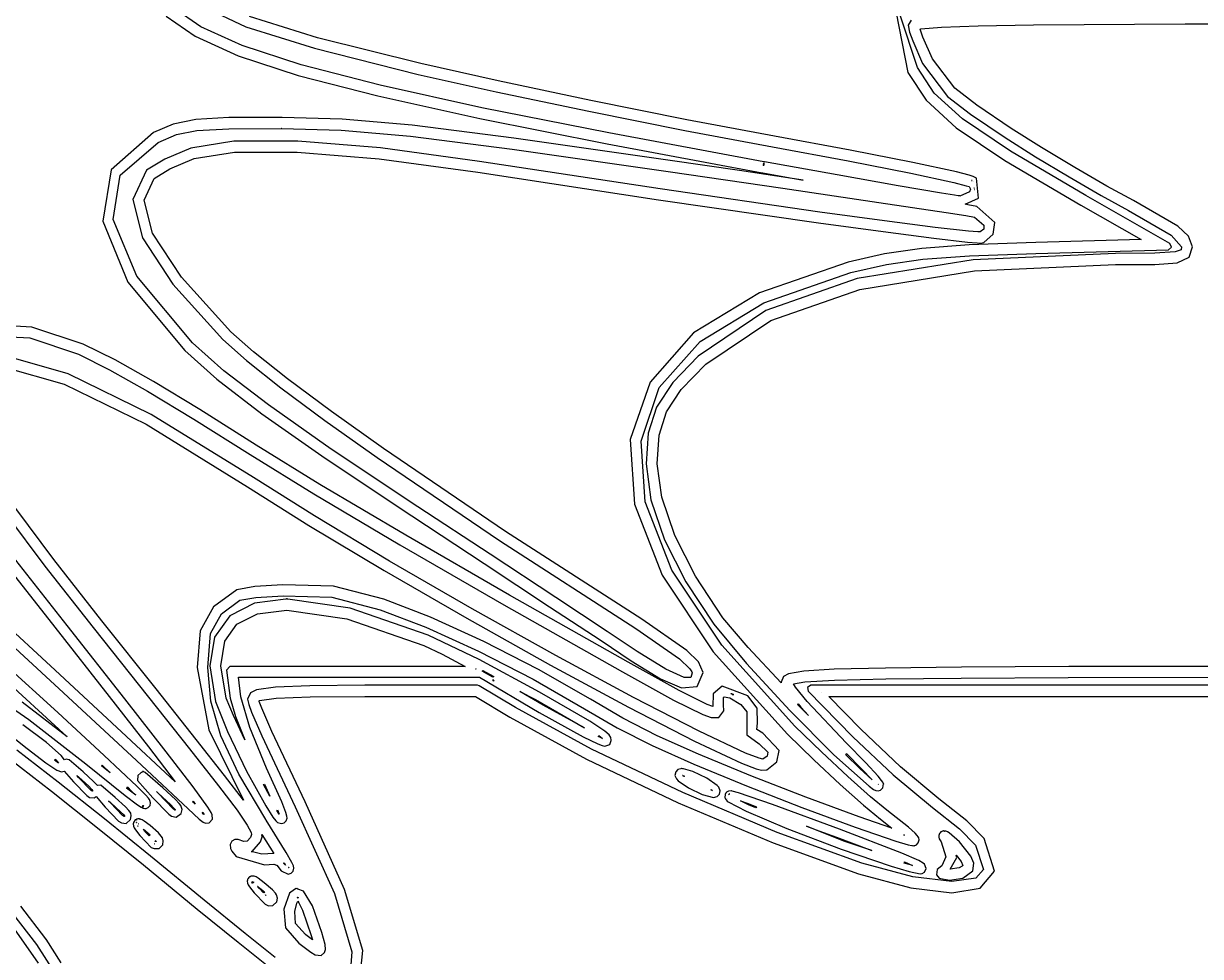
# Model space of a CAD drawing. Extents: x 23 to 528, y 384 to 592.
# Drawn here: x 479.75 to 507.81, y 430.5 to 452.76 of the extents above; entities that cross this region are included whole.
import ezdxf

# ---------------------------------------------------------------- set-up
doc = ezdxf.new("R2010")
doc.units = 0
doc.layers.get('0').update_dxf_attribs({"linetype": 'CONTINUOUS'})

msp = doc.modelspace()

# ---------------------------------------------------------------- linework, layer by layer
at = {"color": 0}
for p, q in [((500.285, 454.399), (500.839, 451.591)), ((483.976, 452.684), (483.337, 453.125)), ((484.039, 453.161), (485.048, 452.681)), ((501.068, 451.711), (500.655, 452.96)), ((483.154, 452.938), (483.842, 452.455)), ((484.964, 452.24), (483.976, 452.684)), ((485.048, 452.681), (486.689, 452.169)), ((486.756, 452.423), (485.136, 452.928)), ((500.916, 452.84), (500.846, 452.72)), ((500.846, 452.72), (500.877, 452.557)), ((501.149, 452.632), (501.636, 452.67)), ((501.636, 452.67), (502.514, 452.702)), ((502.514, 452.702), (503.83, 452.727)), ((503.83, 452.727), (507.446, 452.751)), ((507.446, 452.751), (512.632, 452.759)), ((483.842, 452.455), (484.868, 451.993)), ((489.222, 451.806), (486.756, 452.423)), ((500.877, 452.557), (500.952, 452.346)), ((501.128, 452.628), (501.149, 452.632)), ((501.195, 452.438), (501.128, 452.628)), ((501.424, 451.919), (501.195, 452.438)), ((486.368, 451.778), (484.964, 452.24)), ((486.689, 452.169), (489.162, 451.548)), ((500.952, 452.346), (501.184, 451.806)), ((484.868, 451.993), (486.297, 451.524)), ((501.953, 451.217), (501.424, 451.919)), ((488.252, 451.291), (486.368, 451.778)), ((489.162, 451.548), (491.017, 451.132)), ((491.067, 451.39), (489.222, 451.806)), ((500.839, 451.591), (501.273, 450.931)), ((501.467, 451.1), (501.068, 451.711)), ((501.184, 451.806), (501.781, 451.023)), ((486.297, 451.524), (488.195, 451.033)), ((490.679, 450.751), (488.252, 451.291)), ((493.279, 450.924), (491.067, 451.39)), ((488.195, 451.033), (490.629, 450.494)), ((491.017, 451.132), (493.226, 450.667)), ((502.14, 450.487), (501.467, 451.1)), ((501.781, 451.023), (502.327, 450.596)), ((502.479, 450.811), (501.953, 451.217)), ((493.709, 450.152), (490.679, 450.751)), ((495.565, 450.465), (493.279, 450.924)), ((501.273, 450.931), (501.985, 450.275)), ((503.301, 450.257), (502.479, 450.811)), ((483.856, 450.473), (483.32, 450.36)), ((484.643, 450.515), (483.856, 450.473)), ((485.902, 450.518), (484.643, 450.515)), ((485.909, 450.518), (485.902, 450.518)), ((485.913, 450.518), (485.909, 450.518)), ((485.909, 450.518), (485.909, 450.518)), ((485.92, 450.518), (485.913, 450.518)), ((487.345, 450.48), (485.92, 450.518)), ((489.014, 450.335), (487.345, 450.48)), ((490.629, 450.494), (493.663, 449.89)), ((493.226, 450.667), (495.515, 450.211)), ((497.657, 450.074), (495.565, 450.465)), ((503.28, 449.718), (502.14, 450.487)), ((502.327, 450.596), (503.156, 450.039)), ((482.85, 450.159), (481.838, 449.266)), ((483.32, 450.36), (482.85, 450.159)), ((483.401, 450.109), (483.884, 450.208)), ((483.884, 450.208), (484.646, 450.25)), ((484.646, 450.25), (485.895, 450.254)), ((485.895, 450.254), (485.902, 450.254)), ((485.902, 450.254), (485.906, 450.254)), ((485.906, 450.254), (485.902, 450.254)), ((485.902, 450.254), (487.32, 450.215)), ((487.32, 450.215), (488.978, 450.07)), ((491.444, 450.025), (489.014, 450.335)), ((497.406, 449.46), (493.709, 450.152)), ((495.515, 450.211), (497.611, 449.816)), ((501.985, 450.275), (503.149, 449.495)), ((504.021, 449.802), (503.301, 450.257)), ((482.057, 449.143), (482.963, 449.919)), ((482.963, 449.919), (483.401, 450.109)), ((484.763, 449.954), (483.736, 449.785)), ((486.287, 449.95), (484.763, 449.954)), ((488.259, 449.792), (486.287, 449.95)), ((488.978, 450.07), (491.402, 449.763)), ((495.166, 449.495), (491.444, 450.025)), ((493.663, 449.89), (497.364, 449.199)), ((499.459, 449.742), (497.657, 450.074)), ((503.156, 450.039), (503.883, 449.58)), ((483.736, 449.785), (483.122, 449.527)), ((483.821, 449.538), (484.777, 449.689)), ((484.777, 449.689), (486.276, 449.689)), ((486.276, 449.689), (488.23, 449.531)), ((490.619, 449.471), (488.259, 449.792)), ((491.402, 449.763), (495.124, 449.231)), ((497.611, 449.816), (499.413, 449.481)), ((500.959, 449.446), (499.459, 449.742)), ((505.083, 448.656), (503.28, 449.718)), ((503.883, 449.58), (504.68, 449.1)), ((504.814, 449.322), (504.021, 449.802)), ((483.122, 449.527), (482.681, 449.259)), ((483.242, 449.294), (483.821, 449.538)), ((488.23, 449.531), (490.58, 449.213)), ((494.93, 448.814), (490.619, 449.471)), ((496.82, 449.252), (495.166, 449.495)), ((497.395, 449.397), (497.399, 449.439)), ((497.403, 449.407), (497.395, 449.368)), ((497.395, 449.368), (497.399, 449.397)), ((497.399, 449.397), (497.395, 449.397)), ((497.399, 449.439), (497.403, 449.407)), ((497.41, 449.46), (497.406, 449.46)), ((497.413, 449.46), (497.41, 449.46)), ((497.41, 449.46), (497.41, 449.46)), ((497.417, 449.46), (497.413, 449.46)), ((499.152, 449.15), (497.417, 449.46)), ((499.413, 449.481), (500.906, 449.188)), ((501.996, 449.224), (500.959, 449.446)), ((503.149, 449.495), (504.959, 448.426)), ((505.58, 448.882), (504.814, 449.322)), ((481.838, 449.266), (481.637, 448.045)), ((481.891, 448.084), (482.057, 449.143)), ((482.681, 449.259), (482.36, 448.56)), ((482.625, 448.55), (482.861, 449.065)), ((482.861, 449.065), (483.242, 449.294)), ((490.58, 449.213), (494.891, 448.557)), ((495.124, 449.231), (497.854, 448.832)), ((498.337, 449.026), (496.82, 449.252)), ((497.364, 449.199), (497.367, 449.199)), ((497.367, 449.199), (497.378, 449.199)), ((497.378, 449.199), (497.381, 449.199)), ((497.381, 449.199), (497.378, 449.199)), ((497.378, 449.199), (498.337, 449.026)), ((500.609, 448.889), (499.152, 449.15)), ((500.906, 449.188), (501.936, 448.966)), ((502.299, 449.143), (501.996, 449.224)), ((502.391, 449.114), (502.299, 449.143)), ((502.356, 449.019), (502.356, 449.016)), ((502.356, 449.016), (502.356, 449.019)), ((502.356, 449.016), (502.366, 449.016)), ((502.366, 449.016), (502.356, 449.016)), ((502.475, 449.068), (502.391, 449.114)), ((502.521, 448.592), (502.475, 449.068)), ((504.68, 449.1), (505.449, 448.656)), ((498.74, 448.261), (494.93, 448.814)), ((497.854, 448.832), (500.144, 448.493)), ((501.639, 448.712), (500.609, 448.889)), ((501.936, 448.966), (502.229, 448.892)), ((502.31, 448.744), (502.073, 448.645)), ((502.229, 448.892), (502.299, 448.871)), ((502.299, 448.871), (502.331, 448.811)), ((502.331, 448.811), (502.31, 448.744)), ((502.401, 448.994), (502.401, 448.994)), ((502.401, 448.994), (502.401, 448.994)), ((502.419, 448.832), (502.416, 448.839)), ((502.416, 448.839), (502.419, 448.839)), ((502.419, 448.839), (502.419, 448.832)), ((502.419, 448.797), (502.423, 448.8)), ((502.423, 448.797), (502.419, 448.797)), ((502.423, 448.8), (502.423, 448.797)), ((506.218, 448.536), (505.58, 448.882)), ((482.36, 448.56), (482.586, 447.65)), ((482.826, 447.76), (482.625, 448.55)), ((494.891, 448.557), (498.704, 448.003)), ((500.144, 448.493), (501.749, 448.254)), ((501.946, 448.663), (501.639, 448.712)), ((502.035, 448.652), (501.946, 448.663)), ((502.063, 448.649), (502.035, 448.652)), ((502.073, 448.649), (502.063, 448.649)), ((502.073, 448.645), (502.073, 448.649)), ((502.204, 448.448), (502.521, 448.592)), ((507.086, 447.509), (505.083, 448.656)), ((505.449, 448.656), (506.099, 448.303)), ((507.273, 447.922), (506.218, 448.536)), ((500.278, 448.052), (498.74, 448.261)), ((501.749, 448.254), (502.218, 448.179)), ((502.264, 448.437), (502.204, 448.448)), ((502.218, 448.179), (502.423, 448.141)), ((502.483, 448.398), (502.264, 448.437)), ((502.909, 448.01), (502.483, 448.398)), ((504.959, 448.426), (506.398, 447.604)), ((506.099, 448.303), (507.118, 447.714)), ((481.637, 448.045), (482.233, 446.592)), ((482.455, 446.733), (481.891, 448.084)), ((498.704, 448.003), (500.246, 447.795)), ((501.484, 447.897), (500.278, 448.052)), ((502.285, 447.806), (501.484, 447.897)), ((502.423, 448.141), (502.652, 447.95)), ((502.652, 447.95), (502.645, 447.855)), ((502.874, 447.735), (502.909, 448.01)), ((507.527, 447.686), (507.273, 447.922)), ((482.586, 447.65), (483.306, 446.539)), ((483.514, 446.705), (482.826, 447.76)), ((500.246, 447.795), (501.456, 447.636)), ((501.456, 447.636), (502.26, 447.544)), ((502.504, 447.788), (502.285, 447.806)), ((502.56, 447.788), (502.504, 447.788)), ((502.645, 447.855), (502.56, 447.788)), ((502.648, 447.537), (502.874, 447.735)), ((507.118, 447.714), (507.361, 447.435)), ((507.623, 447.435), (507.527, 447.686)), ((501.167, 447.396), (500.281, 447.269)), ((502.296, 447.481), (501.167, 447.396)), ((502.26, 447.544), (502.493, 447.527)), ((503.887, 447.534), (502.296, 447.481)), ((502.493, 447.527), (502.571, 447.523)), ((502.571, 447.523), (502.648, 447.537)), ((502.571, 447.523), (502.571, 447.523)), ((506.398, 447.604), (503.887, 447.534)), ((503.887, 447.273), (507.048, 447.361)), ((507.048, 447.361), (507.125, 447.421)), ((507.125, 447.421), (507.086, 447.509)), ((507.351, 447.361), (507.213, 447.315)), ((507.361, 447.435), (507.351, 447.361)), ((507.545, 447.185), (507.623, 447.435)), ((499.417, 447.068), (497.3, 446.334)), ((500.281, 447.269), (499.417, 447.068)), ((502.394, 447.125), (499.629, 446.677)), ((500.327, 447.012), (501.195, 447.139)), ((501.195, 447.139), (502.306, 447.216)), ((502.306, 447.216), (503.887, 447.273)), ((505.788, 447.273), (502.394, 447.125)), ((506.723, 447.28), (505.788, 447.273)), ((507.213, 447.315), (506.723, 447.28)), ((506.726, 447.015), (507.256, 447.054)), ((507.256, 447.054), (507.545, 447.185)), ((497.403, 446.098), (499.477, 446.818)), ((499.477, 446.818), (500.327, 447.012)), ((499.692, 446.416), (502.423, 446.86)), ((502.423, 446.86), (505.788, 447.008)), ((505.788, 447.008), (506.726, 447.015)), ((482.233, 446.592), (483.595, 444.959)), ((483.778, 445.142), (482.455, 446.733)), ((483.306, 446.539), (484.501, 445.22)), ((484.692, 445.407), (483.514, 446.705)), ((499.629, 446.677), (497.452, 445.915)), ((497.3, 446.334), (495.723, 445.378)), ((497.568, 445.675), (499.692, 446.416)), ((495.882, 445.174), (497.403, 446.098)), ((497.452, 445.915), (495.84, 444.828)), ((496.02, 444.634), (497.568, 445.675)), ((479.951, 445.516), (478.878, 445.576)), ((481.175, 445.11), (479.951, 445.516)), ((485.232, 444.927), (484.692, 445.407)), ((495.723, 445.378), (494.69, 444.207)), ((478.889, 445.311), (479.898, 445.262)), ((479.898, 445.262), (481.058, 444.87)), ((481.933, 444.733), (481.175, 445.11)), ((484.526, 444.475), (483.778, 445.142)), ((484.501, 445.22), (485.066, 444.719)), ((494.908, 444.077), (495.882, 445.174)), ((480.811, 444.401), (479.287, 444.839)), ((481.058, 444.87), (481.803, 444.5)), ((483.595, 444.959), (484.36, 444.274)), ((486.047, 444.285), (485.232, 444.927)), ((495.84, 444.828), (495.229, 444.197)), ((479.266, 444.571), (480.72, 444.158)), ((482.847, 444.218), (481.933, 444.733)), ((485.066, 444.719), (485.888, 444.07)), ((495.434, 444.027), (496.02, 444.634)), ((482.794, 443.431), (480.811, 444.401)), ((481.803, 444.5), (482.706, 443.992)), ((484.36, 444.274), (485.433, 443.449)), ((485.588, 443.66), (484.526, 444.475)), ((487.091, 443.505), (486.047, 444.285)), ((480.72, 444.158), (482.671, 443.202)), ((482.706, 443.992), (483.81, 443.322)), ((483.955, 443.548), (482.847, 444.218)), ((485.888, 444.07), (486.936, 443.29)), ((494.69, 444.207), (494.217, 442.835)), ((494.475, 442.8), (494.908, 444.077)), ((495.229, 444.197), (494.845, 443.611)), ((495.081, 443.495), (495.434, 444.027)), ((485.232, 441.932), (482.794, 443.431)), ((485.295, 442.701), (483.955, 443.548)), ((485.433, 443.449), (486.939, 442.394)), ((487.084, 442.609), (485.588, 443.66)), ((488.333, 442.623), (487.091, 443.505)), ((494.845, 443.611), (494.644, 442.99)), ((494.905, 442.941), (495.081, 443.495)), ((482.671, 443.202), (485.091, 441.71)), ((483.81, 443.322), (485.151, 442.479)), ((486.936, 443.29), (488.181, 442.408)), ((494.644, 442.99), (494.594, 442.256)), ((494.859, 442.256), (494.905, 442.941)), ((486.819, 441.762), (485.295, 442.701)), ((489.151, 441.233), (487.084, 442.609)), ((491.243, 440.644), (488.333, 442.623)), ((494.217, 442.835), (494.316, 441.293)), ((494.57, 441.35), (494.475, 442.8)), ((485.151, 442.479), (486.675, 441.537)), ((486.939, 442.394), (489.006, 441.011)), ((488.181, 442.408), (491.098, 440.425)), ((494.594, 442.256), (494.711, 441.396)), ((494.968, 441.459), (494.859, 442.256)), ((486.685, 441.011), (485.232, 441.932)), ((488.862, 440.552), (486.819, 441.762)), ((485.091, 441.71), (486.555, 440.782)), ((486.675, 441.537), (488.724, 440.323)), ((495.279, 440.545), (494.968, 441.459)), ((480.476, 439.974), (479.566, 441.191)), ((490.876, 440.097), (489.151, 441.233)), ((494.316, 441.293), (494.975, 439.6)), ((495.208, 439.72), (494.57, 441.35)), ((494.711, 441.396), (495.035, 440.44)), ((479.347, 441.036), (480.261, 439.812)), ((488.477, 439.935), (486.685, 441.011)), ((489.006, 441.011), (490.732, 439.875)), ((480.794, 438.4), (478.98, 440.701)), ((486.555, 440.782), (488.35, 439.709)), ((494.492, 438.549), (491.243, 440.644)), ((478.779, 440.538), (480.497, 438.355)), ((488.724, 440.323), (491.204, 438.894)), ((491.338, 439.124), (488.862, 440.552)), ((491.098, 440.425), (494.351, 438.323)), ((495.035, 440.44), (495.54, 439.438)), ((495.769, 439.572), (495.279, 440.545)), ((492.439, 439.064), (490.876, 440.097)), ((480.261, 439.812), (481.408, 438.348)), ((481.619, 438.51), (480.476, 439.974)), ((490.449, 438.799), (488.477, 439.935)), ((490.732, 439.875), (492.294, 438.845)), ((488.35, 439.709), (490.322, 438.57)), ((494.975, 439.6), (496.193, 437.769)), ((496.397, 437.931), (495.208, 439.72)), ((496.422, 438.584), (495.769, 439.572)), ((484.837, 439.251), (484.279, 438.845)), ((485.267, 439.328), (484.837, 439.251)), ((485.93, 439.367), (485.267, 439.328)), ((487.144, 439.335), (485.93, 439.367)), ((488.343, 439.025), (487.144, 439.335)), ((495.54, 439.438), (496.21, 438.429)), ((484.473, 438.676), (484.907, 439)), ((485.256, 438.933), (484.667, 438.63)), ((484.907, 439), (485.288, 439.067)), ((486.008, 439.028), (485.256, 438.933)), ((485.288, 439.067), (485.937, 439.106)), ((485.937, 439.106), (487.101, 439.078)), ((486.015, 439.028), (486.008, 439.028)), ((486.018, 439.032), (486.015, 439.028)), ((486.022, 439.032), (486.018, 439.032)), ((486.025, 439.032), (486.022, 439.032)), ((486.033, 439.032), (486.025, 439.032)), ((486.043, 439.028), (486.033, 439.032)), ((486.054, 439.028), (486.043, 439.028)), ((487.539, 438.813), (486.054, 439.028)), ((486.054, 439.028), (486.054, 439.028)), ((487.101, 439.078), (488.255, 438.774)), ((489.454, 438.598), (488.343, 439.025)), ((494.164, 437.522), (491.338, 439.124)), ((493.663, 438.256), (492.439, 439.064)), ((480.508, 437.332), (478.945, 438.774)), ((484.279, 438.845), (483.958, 438.273)), ((484.205, 438.206), (484.473, 438.676)), ((484.837, 438.432), (485.327, 438.679)), ((485.327, 438.679), (486.029, 438.767)), ((486.029, 438.767), (487.458, 438.559)), ((489.398, 438.168), (487.539, 438.813)), ((488.255, 438.774), (489.345, 438.358)), ((492.439, 437.684), (490.449, 438.799)), ((491.204, 438.894), (494.03, 437.293)), ((492.294, 438.845), (493.522, 438.037)), ((478.921, 438.439), (480.706, 436.792)), ((480.497, 438.355), (481.792, 436.704)), ((482.166, 436.647), (480.794, 438.4)), ((482.91, 436.884), (481.619, 438.51)), ((484.667, 438.63), (484.307, 438.118)), ((484.551, 438.023), (484.837, 438.432)), ((487.458, 438.559), (489.296, 437.924)), ((489.345, 438.358), (490.601, 437.783)), ((490.724, 438.019), (489.454, 438.598)), ((490.322, 438.57), (492.319, 437.455)), ((495.565, 437.804), (494.492, 438.549)), ((496.21, 438.429), (496.99, 437.49)), ((497.029, 437.871), (496.422, 438.584)), ((481.408, 438.348), (482.727, 436.689)), ((483.958, 438.273), (483.888, 437.399)), ((484.145, 437.399), (484.205, 438.206)), ((484.307, 438.118), (484.195, 437.434)), ((490.612, 437.586), (489.398, 438.168)), ((494.383, 437.776), (493.663, 438.256)), ((494.351, 438.323), (495.395, 437.6)), ((484.456, 437.437), (484.551, 438.023)), ((489.296, 437.924), (489.73, 437.713)), ((492.033, 437.346), (490.724, 438.019)), ((493.522, 438.037), (494.238, 437.557)), ((495.843, 437.533), (495.565, 437.804)), ((498.143, 435.995), (496.397, 437.931)), ((497.819, 437.032), (497.029, 437.871)), ((489.73, 437.713), (490.28, 437.423)), ((490.601, 437.783), (491.903, 437.116)), ((492.054, 436.809), (490.612, 437.586)), ((494.295, 436.682), (492.439, 437.684)), ((495.385, 436.848), (494.164, 437.522)), ((494.238, 437.557), (494.937, 437.123)), ((495.067, 437.356), (494.383, 437.776)), ((495.395, 437.6), (495.635, 437.367)), ((495.956, 437.275), (495.843, 437.533)), ((496.193, 437.769), (497.963, 435.808)), ((479.093, 437.3), (480.794, 435.744)), ((480.568, 436.319), (479.273, 437.497)), ((482.088, 435.864), (480.508, 437.332)), ((483.888, 437.399), (484.17, 435.91)), ((484.219, 436.594), (484.145, 437.399)), ((484.195, 437.434), (484.329, 436.587)), ((484.583, 436.661), (484.456, 437.437)), ((484.667, 437.423), (484.586, 437.332)), ((484.586, 437.332), (484.674, 436.661)), ((490.28, 437.423), (484.667, 437.423)), ((490.538, 437.363), (490.545, 437.36)), ((490.538, 437.36), (490.538, 437.363)), ((490.545, 437.36), (490.538, 437.36)), ((490.686, 437.31), (490.7, 437.321)), ((490.94, 437.162), (490.686, 437.31)), ((490.7, 437.321), (490.964, 437.183)), ((493.268, 436.637), (492.033, 437.346)), ((492.319, 437.455), (494.178, 436.45)), ((494.03, 437.293), (495.251, 436.619)), ((495.505, 437.159), (495.067, 437.356)), ((495.635, 437.367), (495.685, 437.296)), ((495.692, 437.272), (495.663, 437.155)), ((495.685, 437.296), (495.692, 437.272)), ((495.815, 436.94), (495.956, 437.275)), ((496.99, 437.49), (498.02, 436.372)), ((497.988, 437.247), (497.875, 437.183)), ((498.355, 437.31), (497.988, 437.247)), ((499.078, 437.356), (498.355, 437.31)), ((500.302, 437.384), (499.078, 437.356)), ((502.112, 437.406), (500.302, 437.384)), ((504.673, 437.416), (502.112, 437.406)), ((508.032, 437.42), (504.673, 437.416)), ((478.557, 437.063), (479.873, 436.153)), ((484.935, 436.697), (484.875, 437.162)), ((484.875, 437.162), (490.619, 437.162)), ((486.579, 436.961), (485.754, 436.929)), ((487.892, 436.972), (486.579, 436.961)), ((490.576, 436.972), (487.892, 436.972)), ((490.615, 436.961), (490.576, 436.972)), ((490.615, 436.958), (490.615, 436.961)), ((491.483, 436.439), (490.615, 436.958)), ((490.619, 437.162), (492.044, 436.326)), ((490.964, 437.183), (490.94, 437.162)), ((490.95, 437.106), (490.968, 437.074)), ((490.95, 437.081), (490.95, 437.106)), ((490.971, 437.07), (490.95, 437.081)), ((490.968, 437.074), (490.971, 437.07)), ((491.903, 437.116), (493.127, 436.411)), ((494.937, 437.123), (495.441, 436.908)), ((495.663, 437.155), (495.505, 437.159)), ((496.408, 436.954), (496.196, 436.767)), ((497.022, 436.721), (496.408, 436.954)), ((497.875, 437.183), (497.815, 437.049)), ((497.815, 437.049), (497.819, 437.032)), ((498.108, 437.007), (498.38, 437.053)), ((498.161, 436.929), (498.108, 437.007)), ((498.38, 437.053), (499.089, 437.095)), ((498.521, 436.972), (498.443, 436.922)), ((512.127, 436.972), (498.521, 436.972)), ((499.089, 437.095), (500.309, 437.123)), ((500.309, 437.123), (502.109, 437.145)), ((502.109, 437.145), (504.659, 437.155)), ((504.659, 437.155), (508.004, 437.162)), ((480.706, 436.792), (482.441, 435.176)), ((481.792, 436.704), (482.731, 435.501)), ((482.727, 436.689), (483.708, 435.455)), ((483.87, 435.681), (482.91, 436.884)), ((485.144, 435.963), (484.935, 436.697)), ((485.165, 436.795), (485.091, 436.637)), ((485.302, 436.862), (485.165, 436.795)), ((485.754, 436.929), (485.302, 436.862)), ((485.771, 436.665), (486.583, 436.697)), ((486.583, 436.697), (487.892, 436.707)), ((487.892, 436.707), (490.523, 436.707)), ((490.523, 436.707), (491.345, 436.21)), ((491.582, 436.827), (491.956, 436.633)), ((492.143, 436.499), (491.582, 436.827)), ((493.25, 436.114), (492.054, 436.809)), ((495.857, 435.878), (494.295, 436.682)), ((496.051, 436.513), (495.385, 436.848)), ((495.441, 436.908), (495.815, 436.94)), ((496.196, 436.767), (496.189, 436.467)), ((496.439, 436.679), (496.447, 436.697)), ((496.439, 436.506), (496.439, 436.679)), ((496.447, 436.697), (496.457, 436.7)), ((496.457, 436.7), (496.591, 436.672)), ((496.591, 436.672), (496.856, 436.513)), ((496.619, 436.764), (496.623, 436.778)), ((496.63, 436.764), (496.619, 436.764)), ((496.623, 436.778), (496.672, 436.757)), ((496.669, 436.739), (496.63, 436.764)), ((496.672, 436.757), (496.669, 436.739)), ((497.247, 436.425), (497.022, 436.721)), ((498.436, 436.584), (498.161, 436.929)), ((498.443, 436.922), (498.461, 436.834)), ((498.461, 436.834), (499.523, 435.744)), ((498.768, 436.799), (498.768, 436.799)), ((499.713, 435.927), (498.951, 436.707)), ((498.951, 436.707), (512.057, 436.707)), ((480.794, 435.744), (479.718, 436.566)), ((483.154, 435.384), (482.166, 436.647)), ((484.456, 435.765), (484.219, 436.594)), ((484.329, 436.587), (484.614, 435.871)), ((484.755, 436.249), (484.583, 436.661)), ((484.674, 436.661), (484.808, 436.224)), ((485.091, 436.637), (485.122, 436.51)), ((485.122, 436.51), (485.189, 436.33)), ((485.366, 436.601), (485.38, 436.608)), ((485.369, 436.587), (485.366, 436.601)), ((485.433, 436.425), (485.369, 436.587)), ((485.38, 436.608), (485.771, 436.665)), ((485.673, 435.868), (485.433, 436.425)), ((493.289, 435.451), (491.483, 436.439)), ((491.956, 436.633), (493.127, 435.956)), ((493.127, 435.956), (492.143, 436.499)), ((493.127, 436.411), (493.907, 435.959)), ((494.041, 436.189), (493.268, 436.637)), ((494.178, 436.45), (495.748, 435.642)), ((495.251, 436.619), (495.946, 436.273)), ((496.189, 436.467), (496.051, 436.513)), ((496.447, 436.361), (496.439, 436.506)), ((496.856, 436.513), (496.997, 436.34)), ((497.251, 436.065), (497.247, 436.425)), ((498.203, 436.513), (498.221, 436.527)), ((498.471, 436.249), (498.203, 436.513)), ((498.221, 436.527), (498.284, 436.45)), ((498.284, 436.45), (498.471, 436.249)), ((499.364, 435.596), (498.436, 436.584)), ((479.873, 436.153), (481.238, 435.095)), ((481.676, 435.296), (480.568, 436.319)), ((485.024, 435.673), (484.755, 436.249)), ((484.808, 436.224), (485.024, 435.673)), ((485.189, 436.33), (485.436, 435.765)), ((491.345, 436.21), (493.173, 435.211)), ((492.044, 436.326), (492.044, 436.323)), ((492.044, 436.323), (493.095, 435.741)), ((493.607, 435.875), (493.25, 436.114)), ((494.859, 435.769), (494.041, 436.189)), ((495.946, 436.273), (496.15, 436.203)), ((496.15, 436.203), (496.327, 436.206)), ((496.327, 436.206), (496.447, 436.361)), ((496.997, 436.34), (496.993, 436.146)), ((496.993, 436.146), (496.997, 435.786)), ((498.02, 436.372), (499.075, 435.314)), ((479.259, 435.927), (479.834, 435.462)), ((480.3, 435.606), (479.735, 436.03)), ((483.369, 434.668), (482.088, 435.864)), ((484.17, 435.91), (484.992, 434.231)), ((484.614, 435.871), (485.069, 434.926)), ((485.542, 434.993), (485.144, 435.963)), ((486.466, 434.188), (485.673, 435.868)), ((493.713, 435.786), (493.607, 435.875)), ((493.907, 435.959), (494.739, 435.536)), ((496.965, 435.352), (495.857, 435.878)), ((497.237, 435.913), (497.251, 436.065)), ((497.378, 435.829), (497.237, 435.913)), ((497.769, 435.412), (497.378, 435.829)), ((498.775, 435.381), (498.143, 435.995)), ((500.662, 435.024), (499.713, 435.927)), ((480.649, 435.296), (480.3, 435.606)), ((484.544, 434.82), (483.87, 435.681)), ((484.882, 434.848), (484.456, 435.765)), ((485.436, 435.765), (486.23, 434.075)), ((493.095, 435.741), (493.441, 435.575)), ((493.441, 435.575), (493.55, 435.532)), ((493.451, 435.751), (493.462, 435.758)), ((493.504, 435.723), (493.451, 435.751)), ((493.462, 435.758), (493.466, 435.772)), ((493.466, 435.772), (493.511, 435.744)), ((493.554, 435.705), (493.504, 435.723)), ((493.511, 435.744), (493.554, 435.705)), ((493.607, 435.522), (493.727, 435.561)), ((493.751, 435.723), (493.713, 435.786)), ((493.727, 435.561), (493.765, 435.656)), ((493.765, 435.659), (493.751, 435.723)), ((493.765, 435.656), (493.765, 435.659)), ((495.843, 435.328), (494.859, 435.769)), ((495.748, 435.642), (496.87, 435.113)), ((496.997, 435.786), (497.293, 435.578)), ((497.293, 435.578), (497.501, 435.377)), ((497.963, 435.808), (498.595, 435.19)), ((499.833, 435.123), (499.364, 435.596)), ((499.523, 435.744), (500.486, 434.834)), ((480.579, 434.657), (479.594, 435.42)), ((479.834, 435.462), (480.279, 435.12)), ((480.727, 435.19), (480.649, 435.296)), ((482.448, 434.566), (481.676, 435.296)), ((482.731, 435.501), (483.369, 434.668)), ((483.796, 434.545), (483.154, 435.384)), ((483.708, 435.455), (484.396, 434.576)), ((495.469, 434.414), (493.289, 435.451)), ((493.55, 435.532), (493.607, 435.522)), ((494.739, 435.536), (495.73, 435.088)), ((497.092, 434.813), (495.843, 435.328)), ((497.293, 435.233), (496.965, 435.352)), ((497.484, 435.282), (497.378, 435.208)), ((497.501, 435.377), (497.484, 435.282)), ((497.709, 435.144), (497.769, 435.412)), ((499.403, 434.799), (498.775, 435.381)), ((499.075, 435.314), (499.911, 434.566)), ((499.689, 434.989), (499.346, 435.324)), ((499.346, 435.324), (499.371, 435.324)), ((499.371, 435.345), (499.734, 434.979)), ((499.371, 435.324), (499.371, 435.345)), ((479.432, 435.208), (480.413, 434.446)), ((480.279, 435.12), (480.54, 434.943)), ((480.49, 435.183), (480.508, 435.187)), ((480.582, 435.116), (480.49, 435.183)), ((480.508, 435.208), (480.522, 435.194)), ((480.508, 435.187), (480.508, 435.208)), ((480.522, 435.194), (480.582, 435.116)), ((480.766, 435.211), (480.727, 435.19)), ((480.833, 435.194), (480.766, 435.211)), ((480.836, 435.19), (480.833, 435.194)), ((481.175, 434.904), (480.836, 435.19)), ((481.238, 435.095), (482.177, 434.34)), ((481.609, 435.049), (481.623, 435.067)), ((481.813, 434.883), (481.609, 435.049)), ((481.623, 435.067), (481.813, 434.883)), ((482.441, 435.176), (483.672, 434.026)), ((485.906, 434.188), (485.542, 434.993)), ((493.173, 435.211), (495.36, 434.167)), ((495.423, 434.986), (495.42, 434.982)), ((495.441, 434.986), (495.423, 434.982)), ((495.423, 434.982), (495.423, 434.986)), ((495.445, 434.986), (495.441, 434.986)), ((495.469, 434.982), (495.445, 434.986)), ((495.73, 435.088), (496.99, 434.569)), ((496.87, 435.113), (497.219, 434.979)), ((497.378, 435.208), (497.293, 435.233)), ((497.473, 434.957), (497.709, 435.144)), ((498.595, 435.19), (499.226, 434.605)), ((499.985, 434.714), (499.689, 434.989)), ((500.13, 434.806), (499.833, 435.123)), ((501.579, 434.262), (500.662, 435.024)), ((480.54, 434.943), (480.653, 434.908)), ((480.653, 434.908), (480.72, 434.926)), ((480.72, 434.926), (480.938, 434.668)), ((481.02, 434.823), (481.069, 434.781)), ((481.058, 434.774), (481.02, 434.823)), ((481.351, 434.471), (481.058, 434.774)), ((481.069, 434.781), (481.309, 434.562)), ((481.422, 434.679), (481.175, 434.904)), ((482.473, 434.816), (482.469, 434.703)), ((482.544, 434.883), (482.473, 434.816)), ((482.561, 434.894), (482.544, 434.883)), ((482.575, 434.904), (482.561, 434.894)), ((482.589, 434.908), (482.575, 434.901)), ((482.575, 434.901), (482.575, 434.904)), ((482.589, 434.911), (482.589, 434.908)), ((482.593, 434.911), (482.589, 434.911)), ((482.6, 434.911), (482.593, 434.911)), ((482.604, 434.911), (482.6, 434.911)), ((482.625, 434.901), (482.604, 434.911)), ((482.653, 434.89), (482.625, 434.901)), ((483.069, 434.523), (482.653, 434.89)), ((484.992, 434.231), (484.544, 434.82)), ((485.528, 433.768), (484.882, 434.848)), ((485.069, 434.926), (485.525, 434.097)), ((495.3, 434.904), (495.282, 434.823)), ((495.282, 434.823), (495.318, 434.739)), ((495.353, 434.964), (495.3, 434.904)), ((495.318, 434.739), (495.356, 434.696)), ((495.42, 434.982), (495.353, 434.964)), ((495.466, 434.816), (495.512, 434.806)), ((495.469, 434.816), (495.466, 434.816)), ((495.487, 434.975), (495.469, 434.982)), ((495.469, 434.982), (495.469, 434.982)), ((495.498, 434.795), (495.469, 434.816)), ((495.713, 434.911), (495.487, 434.975)), ((495.512, 434.806), (495.498, 434.795)), ((496.041, 434.753), (495.713, 434.911)), ((496.288, 434.58), (496.041, 434.753)), ((498.401, 434.301), (497.092, 434.813)), ((497.219, 434.979), (497.346, 434.947)), ((497.346, 434.947), (497.473, 434.957)), ((499.946, 434.312), (499.403, 434.799)), ((499.734, 434.979), (499.985, 434.714)), ((500.211, 434.703), (500.13, 434.806)), ((500.486, 434.834), (501.424, 434.054)), ((480.413, 434.446), (481.513, 433.574)), ((481.679, 433.783), (480.579, 434.657)), ((480.938, 434.668), (481.259, 434.34)), ((481.309, 434.562), (481.379, 434.485)), ((481.39, 434.442), (481.351, 434.471)), ((481.379, 434.485), (481.397, 434.463)), ((481.393, 434.442), (481.39, 434.442)), ((481.397, 434.463), (481.393, 434.453)), ((481.393, 434.453), (481.393, 434.442)), ((481.397, 434.463), (481.397, 434.463)), ((481.503, 434.59), (481.422, 434.679)), ((481.51, 434.583), (481.503, 434.59)), ((481.591, 434.59), (481.51, 434.583)), ((481.933, 434.298), (481.591, 434.59)), ((482.205, 434.52), (482.219, 434.527)), ((482.272, 434.467), (482.205, 434.52)), ((482.219, 434.527), (482.226, 434.545)), ((482.226, 434.545), (482.328, 434.446)), ((482.424, 434.351), (482.272, 434.467)), ((482.328, 434.446), (482.424, 434.351)), ((482.667, 434.347), (482.448, 434.566)), ((482.469, 434.703), (482.836, 434.287)), ((482.921, 434.435), (482.963, 434.4)), ((482.96, 434.396), (482.921, 434.435)), ((483.373, 434.245), (483.069, 434.523)), ((484.145, 434.061), (483.796, 434.545)), ((484.396, 434.576), (484.84, 433.991)), ((485.472, 434.605), (485.493, 434.612)), ((485.623, 434.326), (485.472, 434.605)), ((485.493, 434.612), (485.623, 434.326)), ((495.356, 434.696), (495.607, 434.527)), ((495.607, 434.527), (495.931, 434.365)), ((496.14, 434.471), (496.143, 434.474)), ((496.175, 434.46), (496.14, 434.471)), ((496.143, 434.485), (496.175, 434.463)), ((496.143, 434.474), (496.143, 434.485)), ((496.175, 434.463), (496.175, 434.46)), ((496.327, 434.541), (496.288, 434.58)), ((496.362, 434.453), (496.327, 434.541)), ((496.344, 434.375), (496.362, 434.453)), ((496.528, 434.432), (496.514, 434.421)), ((496.563, 434.446), (496.528, 434.432)), ((496.626, 434.453), (496.563, 434.446)), ((496.63, 434.453), (496.626, 434.453)), ((496.648, 434.446), (496.63, 434.453)), ((496.63, 434.453), (496.634, 434.449)), ((496.634, 434.449), (496.63, 434.453)), ((496.799, 434.407), (496.648, 434.446)), ((496.99, 434.569), (498.306, 434.058)), ((499.226, 434.605), (499.777, 434.114)), ((499.911, 434.566), (500.02, 434.488)), ((500.02, 434.488), (500.07, 434.463)), ((500.07, 434.463), (500.126, 434.453)), ((500.126, 434.453), (500.186, 434.471)), ((500.13, 434.612), (500.133, 434.608)), ((500.133, 434.608), (500.13, 434.612)), ((500.186, 434.471), (500.239, 434.527)), ((500.239, 434.661), (500.211, 434.703)), ((500.253, 434.622), (500.239, 434.661)), ((500.239, 434.527), (500.253, 434.619)), ((500.253, 434.615), (500.253, 434.622)), ((500.253, 434.619), (500.253, 434.615)), ((481.259, 434.34), (481.326, 434.294)), ((481.326, 434.294), (481.436, 434.287)), ((481.436, 434.287), (481.478, 434.319)), ((481.478, 434.319), (481.693, 434.061)), ((481.778, 434.217), (481.827, 434.174)), ((481.82, 434.167), (481.778, 434.217)), ((482.113, 433.864), (481.82, 434.167)), ((481.827, 434.174), (482.064, 433.955)), ((482.18, 434.075), (481.933, 434.298)), ((482.177, 434.34), (482.466, 434.121)), ((482.727, 434.277), (482.667, 434.347)), ((482.745, 434.252), (482.727, 434.277)), ((482.748, 434.252), (482.745, 434.252)), ((482.752, 434.248), (482.748, 434.252)), ((482.752, 434.245), (482.752, 434.248)), ((482.762, 434.224), (482.752, 434.245)), ((482.752, 434.245), (482.752, 434.245)), ((482.776, 434.164), (482.762, 434.224)), ((482.766, 434.107), (482.776, 434.164)), ((482.836, 434.287), (483.214, 433.899)), ((483.32, 434.026), (482.96, 434.396)), ((482.963, 434.4), (483.256, 434.128)), ((483.461, 434.15), (483.373, 434.245)), ((483.464, 434.146), (483.461, 434.15)), ((483.468, 434.142), (483.464, 434.146)), ((483.778, 434.192), (483.792, 434.206)), ((483.807, 434.167), (483.778, 434.192)), ((483.792, 434.206), (483.845, 434.132)), ((483.845, 434.132), (483.807, 434.167)), ((486.004, 433.938), (485.906, 434.188)), ((487.405, 432.096), (486.466, 434.188)), ((495.36, 434.167), (497.621, 433.211)), ((497.72, 433.462), (495.469, 434.414)), ((495.931, 434.365), (496.2, 434.291)), ((496.2, 434.291), (496.291, 434.315)), ((496.291, 434.315), (496.344, 434.375)), ((496.478, 434.336), (496.475, 434.322)), ((496.475, 434.322), (496.475, 434.319)), ((496.475, 434.319), (496.475, 434.312)), ((496.475, 434.312), (496.475, 434.312)), ((496.475, 434.312), (496.475, 434.308)), ((496.475, 434.308), (496.475, 434.305)), ((496.475, 434.305), (496.475, 434.294)), ((496.475, 434.294), (496.475, 434.294)), ((496.475, 434.294), (496.478, 434.28)), ((496.482, 434.368), (496.478, 434.358)), ((496.478, 434.358), (496.478, 434.351)), ((496.478, 434.351), (496.478, 434.34)), ((496.478, 434.34), (496.478, 434.34)), ((496.478, 434.34), (496.478, 434.336)), ((496.478, 434.336), (496.478, 434.336)), ((496.478, 434.28), (496.478, 434.277)), ((496.478, 434.277), (496.478, 434.273)), ((496.478, 434.273), (496.524, 434.206)), ((496.485, 434.382), (496.482, 434.379)), ((496.482, 434.379), (496.482, 434.368)), ((496.489, 434.386), (496.485, 434.382)), ((496.485, 434.382), (496.485, 434.382)), ((496.492, 434.389), (496.489, 434.386)), ((496.496, 434.396), (496.492, 434.389)), ((496.499, 434.404), (496.496, 434.404)), ((496.496, 434.404), (496.496, 434.4)), ((496.496, 434.4), (496.496, 434.396)), ((496.496, 434.396), (496.496, 434.396)), ((496.503, 434.407), (496.499, 434.404)), ((496.507, 434.414), (496.503, 434.411)), ((496.503, 434.411), (496.503, 434.407)), ((496.514, 434.421), (496.507, 434.414)), ((496.524, 434.206), (496.552, 434.188)), ((496.542, 434.269), (496.545, 434.269)), ((496.545, 434.269), (496.542, 434.269)), ((496.545, 434.269), (496.545, 434.269)), ((496.552, 434.188), (496.983, 433.966)), ((496.559, 434.368), (496.581, 434.379)), ((496.574, 434.365), (496.559, 434.368)), ((496.581, 434.375), (496.574, 434.365)), ((496.577, 434.379), (496.581, 434.375)), ((496.581, 434.379), (496.577, 434.379)), ((497.611, 434.125), (496.799, 434.407)), ((496.845, 434.217), (497.029, 434.15)), ((496.849, 434.217), (496.845, 434.217)), ((497.05, 434.114), (496.849, 434.217)), ((497.029, 434.15), (497.23, 434.075)), ((499.678, 433.832), (498.401, 434.301)), ((500.334, 433.991), (499.946, 434.312)), ((502.239, 433.74), (501.579, 434.262)), ((481.693, 434.061), (482.014, 433.733)), ((482.064, 433.955), (482.138, 433.881)), ((482.148, 433.839), (482.113, 433.864)), ((482.138, 433.881), (482.155, 433.857)), ((482.261, 433.987), (482.18, 434.075)), ((482.293, 433.941), (482.261, 433.987)), ((482.307, 433.92), (482.293, 433.941)), ((482.318, 433.857), (482.307, 433.92)), ((482.466, 434.121), (482.551, 434.061)), ((482.551, 434.061), (482.586, 434.044)), ((482.586, 434.061), (482.593, 434.104)), ((482.6, 434.086), (482.586, 434.061)), ((482.586, 434.044), (482.586, 434.044)), ((482.586, 434.044), (482.589, 434.044)), ((482.589, 434.044), (482.593, 434.044)), ((482.593, 434.104), (482.596, 434.104)), ((482.593, 434.044), (482.593, 434.044)), ((482.593, 434.044), (482.596, 434.04)), ((482.596, 434.104), (482.6, 434.104)), ((482.596, 434.04), (482.6, 434.037)), ((482.6, 434.104), (482.607, 434.1)), ((482.607, 434.1), (482.6, 434.086)), ((482.6, 434.037), (482.639, 434.03)), ((482.607, 434.1), (482.604, 434.086)), ((482.604, 434.086), (482.607, 434.1)), ((482.607, 434.1), (482.607, 434.1)), ((482.639, 434.03), (482.664, 434.03)), ((482.664, 434.03), (482.667, 434.03)), ((482.667, 434.03), (482.674, 434.033)), ((482.674, 434.033), (482.72, 434.054)), ((482.72, 434.054), (482.723, 434.054)), ((482.723, 434.054), (482.766, 434.104)), ((482.766, 434.104), (482.766, 434.107)), ((483.214, 433.899), (483.281, 433.85)), ((483.256, 434.128), (483.344, 434.033)), ((483.358, 433.994), (483.32, 434.026)), ((483.344, 434.033), (483.362, 434.012)), ((483.369, 433.991), (483.358, 433.994)), ((483.362, 434.012), (483.366, 434.005)), ((483.366, 434.005), (483.369, 434.001)), ((483.369, 434.001), (483.369, 433.991)), ((483.387, 433.828), (483.51, 433.913)), ((483.5, 434.1), (483.468, 434.142)), ((483.531, 434.008), (483.5, 434.1)), ((483.51, 433.913), (483.531, 434.008)), ((483.672, 434.026), (483.941, 433.779)), ((484.043, 433.899), (484.011, 433.934)), ((484.011, 433.934), (484.018, 433.934)), ((484.018, 433.934), (484.025, 433.941)), ((484.025, 433.941), (484.057, 433.892)), ((484.057, 433.892), (484.043, 433.899)), ((484.226, 433.934), (484.145, 434.061)), ((484.251, 433.881), (484.226, 433.934)), ((484.251, 433.85), (484.251, 433.881)), ((484.251, 433.881), (484.251, 433.881)), ((484.84, 433.991), (485.084, 433.638)), ((485.525, 434.097), (485.697, 433.825)), ((485.828, 433.92), (485.786, 433.987)), ((485.786, 433.987), (485.8, 433.984)), ((485.8, 433.984), (485.807, 433.998)), ((485.807, 433.998), (485.846, 433.899)), ((485.846, 433.899), (485.828, 433.92)), ((486.025, 433.853), (486.004, 433.938)), ((486.23, 434.075), (487.161, 432.001)), ((496.983, 433.966), (497.949, 433.553)), ((497.209, 434.051), (497.05, 434.114)), ((497.23, 434.072), (497.209, 434.051)), ((497.23, 434.075), (497.23, 434.072)), ((499.205, 433.539), (497.611, 434.125)), ((498.306, 434.058), (499.583, 433.585)), ((499.777, 434.114), (500.182, 433.779)), ((500.849, 433.585), (500.334, 433.991)), ((501.424, 434.054), (502.066, 433.543)), ((482.776, 432.894), (481.679, 433.783)), ((482.014, 433.733), (482.085, 433.691)), ((482.085, 433.691), (482.194, 433.677)), ((482.155, 433.839), (482.148, 433.839)), ((482.155, 433.857), (482.159, 433.853)), ((482.159, 433.853), (482.155, 433.839)), ((482.194, 433.677), (482.3, 433.768)), ((482.3, 433.768), (482.318, 433.857)), ((482.371, 433.687), (482.367, 433.663)), ((482.367, 433.663), (482.371, 433.613)), ((482.374, 433.698), (482.371, 433.687)), ((482.371, 433.687), (482.371, 433.687)), ((482.371, 433.613), (482.385, 433.574)), ((482.385, 433.719), (482.374, 433.701)), ((482.374, 433.701), (482.374, 433.698)), ((482.374, 433.698), (482.374, 433.698)), ((482.395, 433.733), (482.385, 433.723)), ((482.385, 433.723), (482.385, 433.719)), ((482.402, 433.747), (482.395, 433.744)), ((482.395, 433.744), (482.395, 433.737)), ((482.395, 433.737), (482.395, 433.733)), ((482.406, 433.751), (482.402, 433.747)), ((482.409, 433.754), (482.406, 433.754)), ((482.406, 433.754), (482.406, 433.754)), ((482.406, 433.754), (482.406, 433.751)), ((482.406, 433.751), (482.406, 433.751)), ((482.413, 433.754), (482.409, 433.754)), ((482.417, 433.758), (482.413, 433.758)), ((482.413, 433.758), (482.413, 433.754)), ((482.424, 433.758), (482.417, 433.758)), ((482.417, 433.758), (482.417, 433.758)), ((482.424, 433.765), (482.42, 433.761)), ((482.42, 433.761), (482.431, 433.761)), ((482.427, 433.765), (482.424, 433.765)), ((482.427, 433.761), (482.424, 433.761)), ((482.424, 433.761), (482.424, 433.758)), ((482.434, 433.761), (482.427, 433.765)), ((482.431, 433.761), (482.427, 433.761)), ((482.441, 433.776), (482.434, 433.772)), ((482.434, 433.772), (482.434, 433.768)), ((482.434, 433.768), (482.438, 433.772)), ((482.441, 433.754), (482.434, 433.761)), ((482.438, 433.772), (482.441, 433.754)), ((482.462, 433.779), (482.441, 433.776)), ((482.441, 433.701), (482.445, 433.709)), ((482.445, 433.705), (482.441, 433.701)), ((482.441, 433.701), (482.441, 433.701)), ((482.445, 433.709), (482.445, 433.705)), ((482.445, 433.701), (482.445, 433.701)), ((482.445, 433.701), (482.448, 433.701)), ((482.448, 433.701), (482.445, 433.701)), ((482.452, 433.709), (482.448, 433.709)), ((482.448, 433.709), (482.448, 433.705)), ((482.448, 433.705), (482.448, 433.709)), ((482.448, 433.709), (482.452, 433.709)), ((482.448, 433.705), (482.452, 433.705)), ((482.452, 433.705), (482.448, 433.705)), ((482.448, 433.701), (482.448, 433.701)), ((482.473, 433.783), (482.462, 433.779)), ((482.469, 433.62), (482.484, 433.62)), ((482.473, 433.613), (482.469, 433.62)), ((482.477, 433.786), (482.473, 433.783)), ((482.484, 433.617), (482.473, 433.613)), ((482.484, 433.786), (482.477, 433.786)), ((482.491, 433.786), (482.484, 433.786)), ((482.484, 433.62), (482.484, 433.617)), ((482.487, 433.666), (482.487, 433.666)), ((482.487, 433.666), (482.491, 433.666)), ((482.491, 433.666), (482.487, 433.666)), ((482.487, 433.659), (482.487, 433.659)), ((482.487, 433.659), (482.487, 433.659)), ((482.487, 433.659), (482.487, 433.659)), ((482.512, 433.783), (482.491, 433.786)), ((482.522, 433.779), (482.512, 433.783)), ((482.536, 433.779), (482.522, 433.779)), ((482.536, 433.779), (482.526, 433.779)), ((482.526, 433.779), (482.536, 433.779)), ((482.575, 433.765), (482.536, 433.779)), ((482.625, 433.733), (482.575, 433.765)), ((482.769, 433.624), (482.625, 433.733)), ((482.967, 433.451), (482.769, 433.624)), ((483.281, 433.85), (483.387, 433.828)), ((483.941, 433.779), (484.032, 433.709)), ((484.032, 433.709), (484.092, 433.684)), ((484.092, 433.684), (484.177, 433.691)), ((484.177, 433.691), (484.258, 433.779)), ((484.255, 433.811), (484.251, 433.85)), ((484.258, 433.779), (484.255, 433.811)), ((485.084, 433.638), (485.179, 433.458)), ((485.528, 433.765), (485.528, 433.768)), ((485.532, 433.765), (485.528, 433.765)), ((485.535, 433.758), (485.532, 433.765)), ((485.539, 433.754), (485.535, 433.758)), ((486.015, 432.985), (485.539, 433.754)), ((485.697, 433.825), (485.768, 433.74)), ((485.768, 433.74), (485.807, 433.701)), ((485.807, 433.701), (485.898, 433.677)), ((485.898, 433.677), (485.966, 433.694)), ((485.966, 433.694), (486.011, 433.74)), ((486.011, 433.74), (486.033, 433.804)), ((486.033, 433.804), (486.025, 433.853)), ((498.419, 433.61), (498.715, 433.5)), ((499.311, 433.253), (498.419, 433.61)), ((499.583, 433.585), (500.553, 433.25)), ((500.458, 433.56), (499.678, 433.832)), ((500.182, 433.779), (500.458, 433.56)), ((501.008, 433.44), (500.849, 433.585)), ((502.659, 433.313), (502.239, 433.74)), ((481.513, 433.574), (482.611, 432.685)), ((482.385, 433.574), (482.417, 433.525)), ((482.417, 433.525), (482.526, 433.384)), ((482.526, 433.384), (482.794, 433.105)), ((482.607, 433.539), (482.66, 433.497)), ((482.646, 433.483), (482.607, 433.539)), ((482.745, 433.38), (482.646, 433.483)), ((482.66, 433.497), (482.766, 433.405)), ((482.766, 433.405), (482.745, 433.38)), ((483.034, 433.373), (482.967, 433.451)), ((483.062, 433.335), (483.034, 433.373)), ((483.083, 433.257), (483.062, 433.335)), ((485.158, 433.338), (485.084, 433.25)), ((485.186, 433.412), (485.158, 433.338)), ((485.179, 433.458), (485.186, 433.412)), ((485.398, 433.239), (485.44, 433.356)), ((485.433, 433.412), (485.719, 432.957)), ((485.44, 433.356), (485.433, 433.412)), ((499.741, 432.728), (497.72, 433.462)), ((497.949, 433.553), (499.248, 433.063)), ((498.715, 433.5), (499.131, 433.352)), ((499.131, 433.352), (499.974, 433.028)), ((500.694, 432.964), (499.205, 433.539)), ((500.74, 433.398), (500.743, 433.405)), ((500.754, 433.395), (500.74, 433.398)), ((500.743, 433.405), (500.754, 433.395)), ((501.061, 433.388), (501.008, 433.44)), ((501.082, 433.356), (501.061, 433.388)), ((501.096, 433.335), (501.082, 433.356)), ((501.107, 433.282), (501.096, 433.335)), ((501.594, 433.433), (501.576, 433.388)), ((501.576, 433.388), (501.576, 433.38)), ((501.576, 433.38), (501.576, 433.37)), ((501.576, 433.37), (501.576, 433.356)), ((501.576, 433.356), (501.576, 433.352)), ((501.576, 433.352), (501.576, 433.349)), ((501.576, 433.349), (501.576, 433.349)), ((501.576, 433.349), (501.586, 433.31)), ((501.586, 433.31), (501.601, 433.282)), ((501.601, 433.44), (501.594, 433.433)), ((501.611, 433.455), (501.601, 433.444)), ((501.601, 433.444), (501.601, 433.444)), ((501.601, 433.444), (501.601, 433.44)), ((501.618, 433.465), (501.611, 433.455)), ((501.625, 433.472), (501.618, 433.465)), ((501.632, 433.476), (501.625, 433.472)), ((501.661, 433.49), (501.632, 433.476)), ((501.664, 433.49), (501.661, 433.49)), ((501.668, 433.49), (501.664, 433.49)), ((501.671, 433.493), (501.668, 433.493)), ((501.668, 433.493), (501.668, 433.49)), ((501.675, 433.493), (501.671, 433.493)), ((501.678, 433.493), (501.675, 433.493)), ((501.682, 433.493), (501.678, 433.493)), ((501.685, 433.493), (501.682, 433.493)), ((501.689, 433.493), (501.685, 433.493)), ((501.689, 433.497), (501.689, 433.493)), ((501.692, 433.497), (501.689, 433.497)), ((501.696, 433.497), (501.692, 433.497)), ((501.714, 433.493), (501.696, 433.497)), ((501.724, 433.493), (501.71, 433.493)), ((501.71, 433.493), (501.721, 433.493)), ((501.721, 433.493), (501.714, 433.493)), ((501.742, 433.493), (501.724, 433.493)), ((501.766, 433.483), (501.742, 433.493)), ((501.781, 433.476), (501.766, 433.483)), ((501.819, 433.451), (501.781, 433.476)), ((502.066, 433.236), (501.819, 433.451)), ((502.066, 433.543), (502.451, 433.155)), ((502.899, 432.534), (502.659, 433.313)), ((482.794, 433.105), (482.868, 433.074)), ((482.872, 433.186), (482.868, 433.186)), ((482.868, 433.186), (482.872, 433.186)), ((482.868, 433.074), (482.981, 433.077)), ((482.91, 433.246), (482.886, 433.243)), ((482.886, 433.243), (482.889, 433.246)), ((482.889, 433.257), (482.903, 433.253)), ((482.889, 433.25), (482.893, 433.257)), ((482.893, 433.257), (482.889, 433.257)), ((482.889, 433.246), (482.889, 433.25)), ((482.889, 433.25), (482.893, 433.25)), ((482.893, 433.25), (482.889, 433.25)), ((482.903, 433.253), (482.907, 433.257)), ((482.907, 433.257), (482.907, 433.253)), ((482.907, 433.253), (482.91, 433.253)), ((482.91, 433.253), (482.914, 433.25)), ((482.914, 433.246), (482.91, 433.246)), ((482.91, 433.246), (482.91, 433.246)), ((482.914, 433.25), (482.914, 433.246)), ((482.981, 433.077), (483.069, 433.169)), ((483.069, 433.169), (483.083, 433.257)), ((484.717, 433.253), (484.674, 433.176)), ((484.674, 433.176), (484.688, 433.074)), ((484.688, 433.074), (484.72, 433.017)), ((484.787, 433.289), (484.717, 433.253)), ((484.868, 433.289), (484.787, 433.289)), ((484.999, 433.246), (484.868, 433.289)), ((485.084, 433.25), (484.999, 433.246)), ((485.2, 433.01), (485.398, 433.239)), ((497.621, 433.211), (499.66, 432.474)), ((499.248, 433.063), (500.44, 432.654)), ((499.974, 433.028), (499.311, 433.253)), ((500.553, 433.25), (500.842, 433.165)), ((500.842, 433.165), (500.934, 433.148)), ((500.934, 433.148), (500.948, 433.148)), ((500.948, 433.148), (500.983, 433.144)), ((500.983, 433.144), (500.98, 433.144)), ((500.98, 433.144), (500.987, 433.144)), ((500.987, 433.144), (501.043, 433.165)), ((501.043, 433.165), (501.086, 433.211)), ((501.086, 433.211), (501.107, 433.282)), ((501.601, 433.282), (501.632, 433.236)), ((501.632, 433.236), (501.745, 432.876)), ((502.341, 432.897), (502.066, 433.236)), ((502.451, 433.155), (502.638, 432.576)), ((484.061, 431.842), (482.776, 432.894)), ((484.72, 433.017), (484.823, 432.887)), ((484.823, 432.887), (485.496, 432.689)), ((485.429, 432.939), (485.175, 433.01)), ((485.175, 433.01), (485.2, 433.01)), ((485.719, 432.957), (485.429, 432.939)), ((486.149, 432.745), (486.015, 432.985)), ((486.184, 432.664), (486.149, 432.745)), ((501.1, 432.788), (500.694, 432.964)), ((500.747, 432.731), (500.757, 432.745)), ((500.754, 432.76), (500.948, 432.675)), ((500.757, 432.76), (500.754, 432.76)), ((500.757, 432.745), (500.757, 432.76)), ((501.205, 432.728), (501.1, 432.788)), ((501.745, 432.876), (501.643, 432.664)), ((501.848, 432.587), (502.006, 432.865)), ((501.989, 432.918), (502.109, 432.77)), ((502.006, 432.865), (501.989, 432.918)), ((502.109, 432.77), (502.147, 432.675)), ((502.408, 432.728), (502.341, 432.897)), ((482.611, 432.685), (483.891, 431.634)), ((485.496, 432.689), (485.715, 432.703)), ((485.715, 432.703), (485.779, 432.682)), ((485.779, 432.682), (485.793, 432.675)), ((485.793, 432.675), (485.789, 432.678)), ((485.789, 432.678), (485.895, 432.548)), ((485.895, 432.548), (486.061, 432.467)), ((485.958, 432.721), (485.958, 432.735)), ((485.958, 432.735), (485.962, 432.735)), ((485.994, 432.678), (485.958, 432.721)), ((485.958, 432.721), (485.958, 432.721)), ((485.962, 432.735), (485.994, 432.678)), ((486.061, 432.467), (486.131, 432.488)), ((486.071, 432.622), (486.075, 432.622)), ((486.075, 432.622), (486.071, 432.622)), ((486.075, 432.622), (486.078, 432.618)), ((486.078, 432.618), (486.075, 432.622)), ((486.131, 432.488), (486.181, 432.537)), ((486.181, 432.537), (486.198, 432.611)), ((486.198, 432.611), (486.184, 432.664)), ((486.198, 432.611), (486.198, 432.611)), ((499.66, 432.474), (500.906, 432.139)), ((500.959, 432.403), (499.741, 432.728)), ((500.44, 432.654), (500.867, 432.527)), ((500.902, 432.685), (500.747, 432.731)), ((500.867, 432.527), (501.128, 432.474)), ((500.948, 432.675), (500.902, 432.685)), ((501.128, 432.474), (501.181, 432.481)), ((501.181, 432.481), (501.234, 432.516)), ((501.234, 432.703), (501.205, 432.728)), ((501.273, 432.604), (501.234, 432.703)), ((501.234, 432.516), (501.273, 432.604)), ((501.273, 432.604), (501.273, 432.604)), ((501.534, 432.576), (501.523, 432.446)), ((501.643, 432.664), (501.534, 432.576)), ((502.056, 432.618), (501.848, 432.587)), ((502.13, 432.657), (502.056, 432.618)), ((502.147, 432.671), (502.13, 432.657)), ((502.144, 432.368), (502.384, 432.541)), ((502.147, 432.675), (502.147, 432.671)), ((502.384, 432.541), (502.408, 432.728)), ((502.638, 432.576), (502.458, 432.368)), ((502.564, 432.128), (502.899, 432.534)), ((485.091, 432.322), (485.084, 432.297)), ((485.084, 432.297), (485.087, 432.248)), ((485.087, 432.248), (485.105, 432.213)), ((485.094, 432.336), (485.091, 432.322)), ((485.101, 432.354), (485.094, 432.336)), ((485.094, 432.336), (485.094, 432.336)), ((485.105, 432.357), (485.101, 432.354)), ((485.119, 432.382), (485.105, 432.361)), ((485.105, 432.361), (485.105, 432.357)), ((485.105, 432.213), (485.105, 432.209)), ((485.105, 432.209), (485.136, 432.163)), ((485.126, 432.386), (485.119, 432.382)), ((485.133, 432.393), (485.126, 432.386)), ((485.136, 432.393), (485.133, 432.393)), ((485.133, 432.393), (485.133, 432.393)), ((485.14, 432.4), (485.136, 432.393)), ((485.151, 432.403), (485.14, 432.4)), ((485.172, 432.414), (485.151, 432.403)), ((485.196, 432.417), (485.172, 432.414)), ((485.189, 432.266), (485.214, 432.259)), ((485.193, 432.259), (485.189, 432.266)), ((485.2, 432.248), (485.193, 432.259)), ((485.193, 432.259), (485.193, 432.259)), ((485.2, 432.421), (485.196, 432.421)), ((485.196, 432.421), (485.196, 432.417)), ((485.207, 432.421), (485.2, 432.421)), ((485.218, 432.259), (485.2, 432.248)), ((485.204, 432.29), (485.242, 432.276)), ((485.221, 432.262), (485.204, 432.29)), ((485.211, 432.424), (485.207, 432.421)), ((485.211, 432.424), (485.207, 432.424)), ((485.207, 432.424), (485.211, 432.424)), ((485.221, 432.421), (485.211, 432.424)), ((485.214, 432.259), (485.211, 432.259)), ((485.211, 432.259), (485.218, 432.259)), ((485.246, 432.417), (485.221, 432.421)), ((485.221, 432.421), (485.221, 432.421)), ((485.225, 432.262), (485.221, 432.262)), ((485.242, 432.276), (485.225, 432.262)), ((485.253, 432.417), (485.246, 432.417)), ((485.246, 432.417), (485.253, 432.417)), ((485.253, 432.417), (485.246, 432.417)), ((485.295, 432.4), (485.253, 432.417)), ((485.345, 432.368), (485.295, 432.4)), ((485.486, 432.262), (485.345, 432.368)), ((485.687, 432.089), (485.486, 432.262)), ((501.886, 432.287), (500.959, 432.403)), ((501.523, 432.446), (501.586, 432.371)), ((501.586, 432.371), (501.83, 432.322)), ((501.83, 432.322), (502.144, 432.368)), ((502.458, 432.368), (501.886, 432.287)), ((485.136, 432.163), (485.246, 432.019)), ((485.246, 432.019), (485.51, 431.747)), ((485.33, 432.174), (485.387, 432.135)), ((485.334, 432.174), (485.33, 432.174)), ((485.376, 432.121), (485.334, 432.174)), ((485.472, 432.019), (485.376, 432.121)), ((485.387, 432.135), (485.493, 432.04)), ((485.482, 432.022), (485.472, 432.033)), ((485.472, 432.033), (485.472, 432.019)), ((485.493, 432.04), (485.482, 432.022)), ((485.517, 431.969), (485.528, 431.959)), ((485.525, 431.959), (485.517, 431.969)), ((485.528, 431.959), (485.525, 431.959)), ((485.754, 432.012), (485.687, 432.089)), ((485.782, 431.973), (485.754, 432.012)), ((485.803, 431.895), (485.782, 431.973)), ((486.093, 432.015), (485.958, 431.627)), ((486.212, 432.096), (486.093, 432.015)), ((486.248, 432.121), (486.212, 432.096)), ((486.251, 432.121), (486.248, 432.121)), ((486.265, 432.114), (486.251, 432.121)), ((486.29, 432.107), (486.265, 432.121)), ((486.265, 432.121), (486.265, 432.114)), ((486.279, 431.913), (486.297, 431.909)), ((486.283, 431.913), (486.279, 431.913)), ((486.297, 431.899), (486.279, 431.909)), ((486.279, 431.909), (486.294, 431.895)), ((486.283, 431.909), (486.283, 431.913)), ((486.294, 431.895), (486.283, 431.909)), ((486.428, 432.061), (486.29, 432.107)), ((486.297, 431.909), (486.301, 431.906)), ((486.301, 431.906), (486.297, 431.899)), ((486.643, 431.712), (486.428, 432.061)), ((487.161, 432.001), (487.578, 430.611)), ((487.839, 430.646), (487.405, 432.096)), ((500.906, 432.139), (501.883, 432.019)), ((501.883, 432.019), (502.564, 432.128)), ((480.282, 430.925), (479.683, 431.705)), ((483.891, 431.634), (484.868, 430.84)), ((485.034, 431.049), (484.061, 431.842)), ((485.51, 431.747), (485.588, 431.708)), ((485.588, 431.708), (485.697, 431.715)), ((485.697, 431.715), (485.786, 431.807)), ((485.786, 431.807), (485.803, 431.895)), ((485.958, 431.627), (485.997, 431.186)), ((486.216, 431.578), (486.265, 431.772)), ((486.265, 431.772), (486.287, 431.821)), ((486.287, 431.821), (486.311, 431.782)), ((486.294, 431.895), (486.294, 431.895)), ((486.311, 431.782), (486.399, 431.606)), ((486.862, 431.077), (486.643, 431.712)), ((479.485, 431.528), (480.06, 430.784)), ((486.234, 431.292), (486.216, 431.578)), ((486.399, 431.606), (486.611, 431.003)), ((480.106, 430.339), (479.538, 431.158)), ((485.997, 431.186), (486.311, 430.819)), ((486.47, 431.027), (486.234, 431.292)), ((486.943, 430.784), (486.862, 431.077)), ((480.06, 430.784), (480.48, 430.124)), ((480.289, 430.9), (480.282, 430.925)), ((480.646, 430.347), (480.289, 430.911)), ((480.289, 430.911), (480.289, 430.9)), ((484.868, 430.84), (485.584, 430.269)), ((485.747, 430.477), (485.034, 431.049)), ((486.311, 430.819), (486.597, 430.601)), ((486.473, 431.027), (486.47, 431.027)), ((486.473, 431.024), (486.473, 431.027)), ((486.477, 431.024), (486.473, 431.024)), ((486.481, 431.024), (486.477, 431.024)), ((486.481, 431.02), (486.481, 431.024)), ((486.484, 431.017), (486.481, 431.02)), ((486.639, 430.9), (486.484, 431.017)), ((486.611, 431.003), (486.639, 430.9)), ((486.953, 430.671), (486.943, 430.784)), ((486.597, 430.601), (486.703, 430.541)), ((486.703, 430.541), (486.847, 430.526)), ((486.847, 430.526), (486.929, 430.597)), ((486.929, 430.597), (486.953, 430.671)), ((487.578, 430.611), (487.525, 429.891)), ((487.747, 429.754), (487.839, 430.646))]:
    msp.add_line(p, q, dxfattribs=at)

doc.saveas('drawing.dxf')
